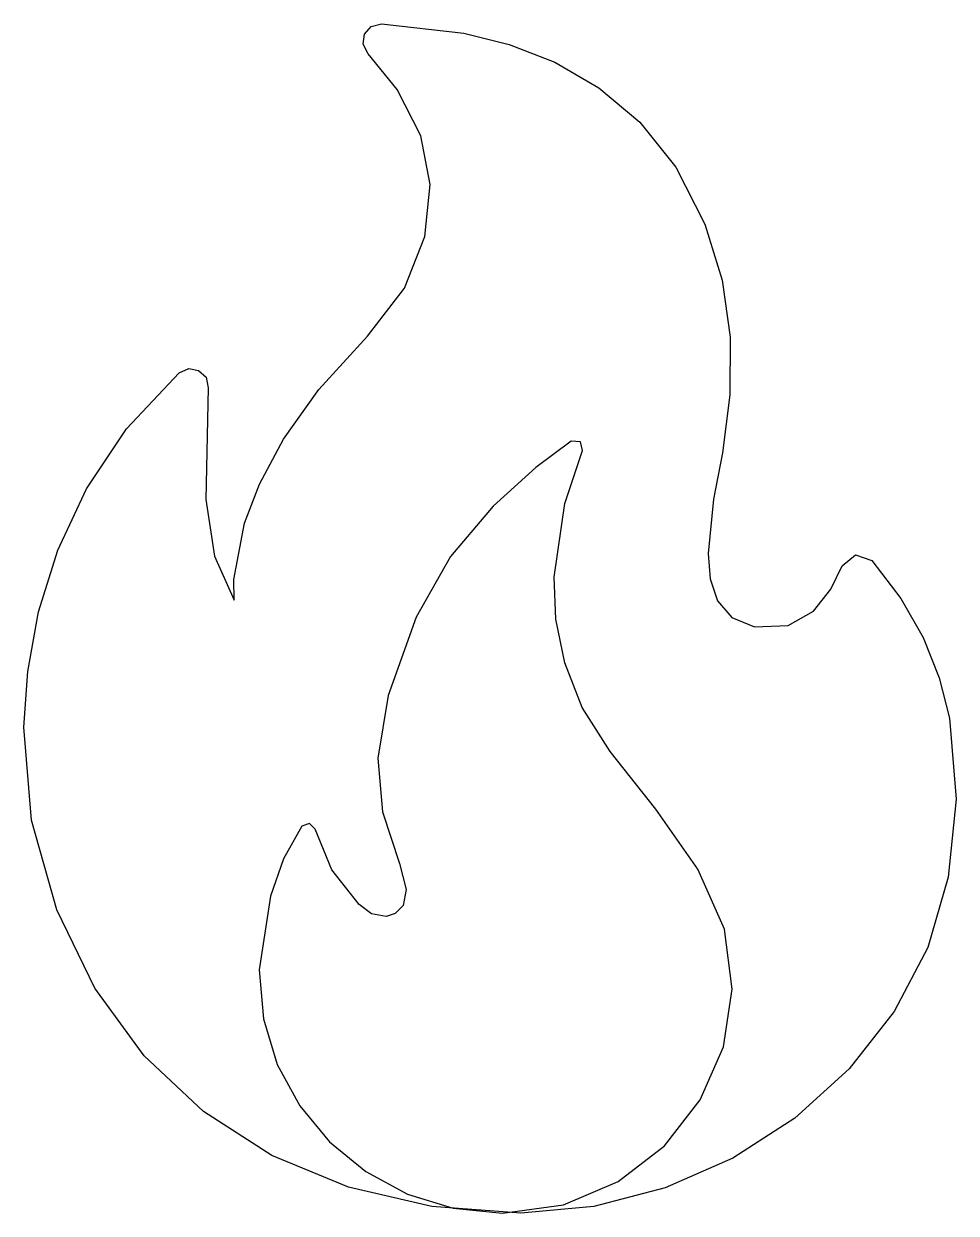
# Model space of a CAD drawing. Extents: x 4.5 to 29.4, y 1.1 to 32.8.
import ezdxf

# ---------------------------------------------------------------- set-up
doc = ezdxf.new("R2010")
doc.units = 0

msp = doc.modelspace()

# ---------------------------------------------------------------- linework, layer by layer
at = {"layer": 'Layer 1', "color": 7}
for points in [[(9.408571, 23.090234), (9.342426, 20.107723), (9.571538, 18.593398), (10.101779, 17.422867), (10.094544, 17.972827), (10.37926, 19.477023), (10.774734, 20.518669), (11.415558, 21.716925), (12.359184, 23.044475), (13.663066, 24.474004), (14.64562, 25.748053), (15.191364, 27.13174), (15.328823, 28.521379), (15.086523, 29.813288), (14.450531, 31.054844), (13.673649, 32.006682), (13.544624, 32.265146), (13.582038, 32.530556), (13.755877, 32.73445), (14.036128, 32.808368), (16.233035, 32.557345), (17.440521, 32.25324), (18.657401, 31.780463), (19.836206, 31.101808), (20.929466, 30.180067), (21.889711, 28.978033), (22.669471, 27.4585), (23.128523, 25.962283), (23.341512, 24.444238), (23.336221, 22.907341), (23.140429, 21.35457), (22.900651, 20.11967), (22.750169, 18.670706), (22.807633, 17.989431), (23.006484, 17.402816), (23.386409, 16.960255), (23.987095, 16.711138), (24.892878, 16.744707), (25.564009, 17.130502), (26.032735, 17.71275), (26.3313, 18.335678), (26.684849, 18.631019), (27.119758, 18.483844), (27.895875, 17.470357), (28.489305, 16.423322), (28.917041, 15.353342), (29.196073, 14.271022), (29.375989, 12.111776), (29.164984, 10.030418), (28.621473, 8.154596), (27.723503, 6.438951), (26.522172, 4.911202), (25.068578, 3.599066), (23.413818, 2.530265), (21.60899, 1.732516), (19.705191, 1.233539), (17.753519, 1.061054), (15.374086, 1.234666), (13.148907, 1.749962), (11.107468, 2.598632), (9.279257, 3.772368), (7.693758, 5.262859), (6.38046, 7.061796), (5.368849, 9.16087), (4.688411, 11.55177), (4.483566, 14.031698), (4.587347, 15.52236), (4.877257, 17.113635), (5.389788, 18.755636), (6.161435, 20.398474), (7.228692, 21.992261), (8.628052, 23.487109), (8.887674, 23.605923), (9.151265, 23.556562), (9.348379, 23.373256), (9.408571, 23.090234), (9.408571, 23.090234)], [(20.137412, 13.382684), (19.390978, 14.559004), (18.924464, 15.746237), (18.691363, 16.914371), (18.645164, 18.033392), (18.927441, 20.004039), (19.399226, 21.41807), (19.342009, 21.653218), (19.100247, 21.664132), (18.155603, 20.962036), (17.012025, 19.928798), (15.877378, 18.590463), (14.959523, 16.973075), (14.214308, 14.880844), (13.93691, 13.209052), (14.05837, 11.774888), (14.509732, 10.395542), (14.69432, 9.701053), (14.615234, 9.276687), (14.394762, 9.057207), (14.15519, 8.977377), (13.769892, 9.053776), (13.438171, 9.302814), (12.710898, 10.225878), (12.263422, 11.313645), (12.106987, 11.462804), (11.908881, 11.387728), (11.420353, 10.520888), (11.066515, 9.525064), (10.765882, 7.559212), (10.881121, 6.249046), (11.251723, 5.028765), (11.849536, 3.924509), (12.646406, 2.962413), (13.61418, 2.168618), (14.724705, 1.56926), (15.949828, 1.190477), (17.261395, 1.058408), (18.890384, 1.281443), (20.349616, 1.905074), (21.584428, 2.861086), (22.540156, 4.081269), (23.162138, 5.497408), (23.39571, 7.041291), (23.186209, 8.644705), (22.478972, 10.239438), (21.354825, 11.843803), (20.137412, 13.382684), (20.137412, 13.382684)]]:
    msp.add_lwpolyline(points, dxfattribs=at)

doc.saveas('drawing.dxf')
